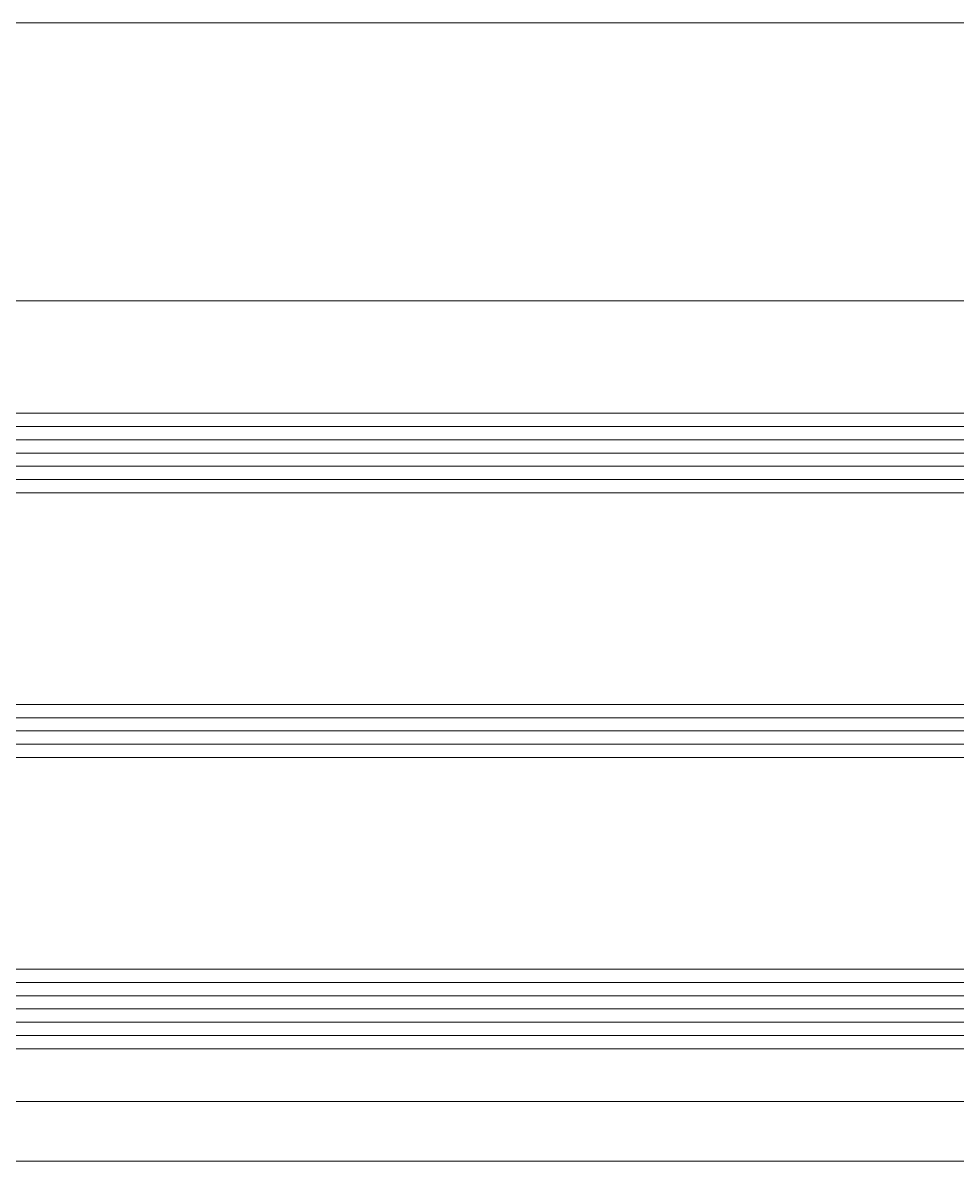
# Model space of a CAD drawing. Header units: millimetres. Extents: x 0 to 7790, y 0 to 17467.
# Drawn here: x 4011.6 to 4082.1, y 3980 to 4066 of the extents above; entities that cross this region are included whole.
import ezdxf

# ---------------------------------------------------------------- set-up
doc = ezdxf.new("R2010")
doc.units = ezdxf.units.MM
doc.layers.get('0').update_dxf_attribs({"lineweight": 15})
for name, color, linetype, lineweight in [('_MB_kreskowanie_szklo_0.09', 157, 'Continuous', 9), ('_MB_szklo_0.15', 142, 'Continuous', 15), ('_MB_widokowa_0.15', 153, 'Continuous', 15)]:
    doc.layers.add(name, color=color, linetype=linetype, lineweight=lineweight)

# ---------------------------------------------------------------- blocks, each defined once
blk = doc.blocks.new('*U219')
at = {"layer": '_MB_kreskowanie_szklo_0.09'}
for points in [[(307.75, -1), (0, -1)], [(307.75, -2), (0, -2)], [(307.75, -3), (0, -3)], [(307.75, -4), (0, -4)], [(307.75, -5), (0, -5)], [(307.75, -23), (0, -23)], [(307.75, -24), (0, -24)], [(307.75, -25), (0, -25)], [(307.75, -43), (0, -43)], [(307.75, -44), (0, -44)], [(307.75, -45), (0, -45)], [(307.75, -46), (0, -46)], [(307.75, -47), (0, -47)]]:
    blk.add_lwpolyline(points, dxfattribs=at)
at = {"layer": '_MB_szklo_0.15'}
for points in [[(307.75, 0), (0, 0), (0, -6), (307.75, -6)], [(307.75, -22), (0, -22), (0, -26), (307.75, -26)], [(307.75, -42), (0, -42), (0, -48), (307.75, -48)]]:
    blk.add_lwpolyline(points, dxfattribs=at)
blk = doc.blocks.new('*U220')
at = {"layer": '_MB_widokowa_0.15'}
for points in [[(0, 86), (-292.25, 86)], [(0, 65), (-292.25, 65)], [(-0.5, 4.5), (-292.25, 4.5)], [(0, 0), (-292.25, 0)]]:
    blk.add_lwpolyline(points, dxfattribs=at)

msp = doc.modelspace()

# ---------------------------------------------------------------- block references
at = {"extrusion": (0, 0, -1), "zscale": -1}
msp.add_blockref('*U220', (-4003.5, 3980), dxfattribs=at)
at = {"xscale": -1, "rotation": 180}
msp.add_blockref('*U219', (3988, 3988.5), dxfattribs=at)

doc.saveas('drawing.dxf')
